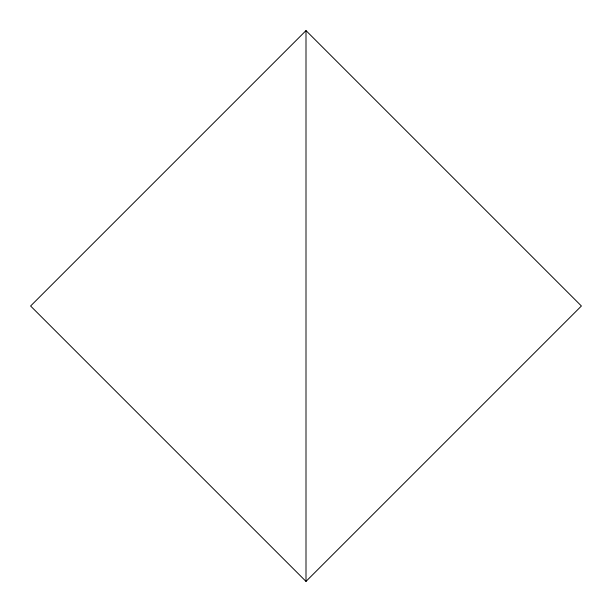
<?xml version="1.0" encoding="UTF-8"?>
<svg xmlns="http://www.w3.org/2000/svg" width="612" height="612" viewBox="0 0 612 612"><rect width="100%" height="100%" fill="white"/><g stroke="black" fill="none" stroke-linecap="round" stroke-linejoin="round"><path stroke-width="0.92" d="M306 30.6L30.6 306L306 581.4L581.4 306L306 30.6L306 581.4"/></g></svg>
